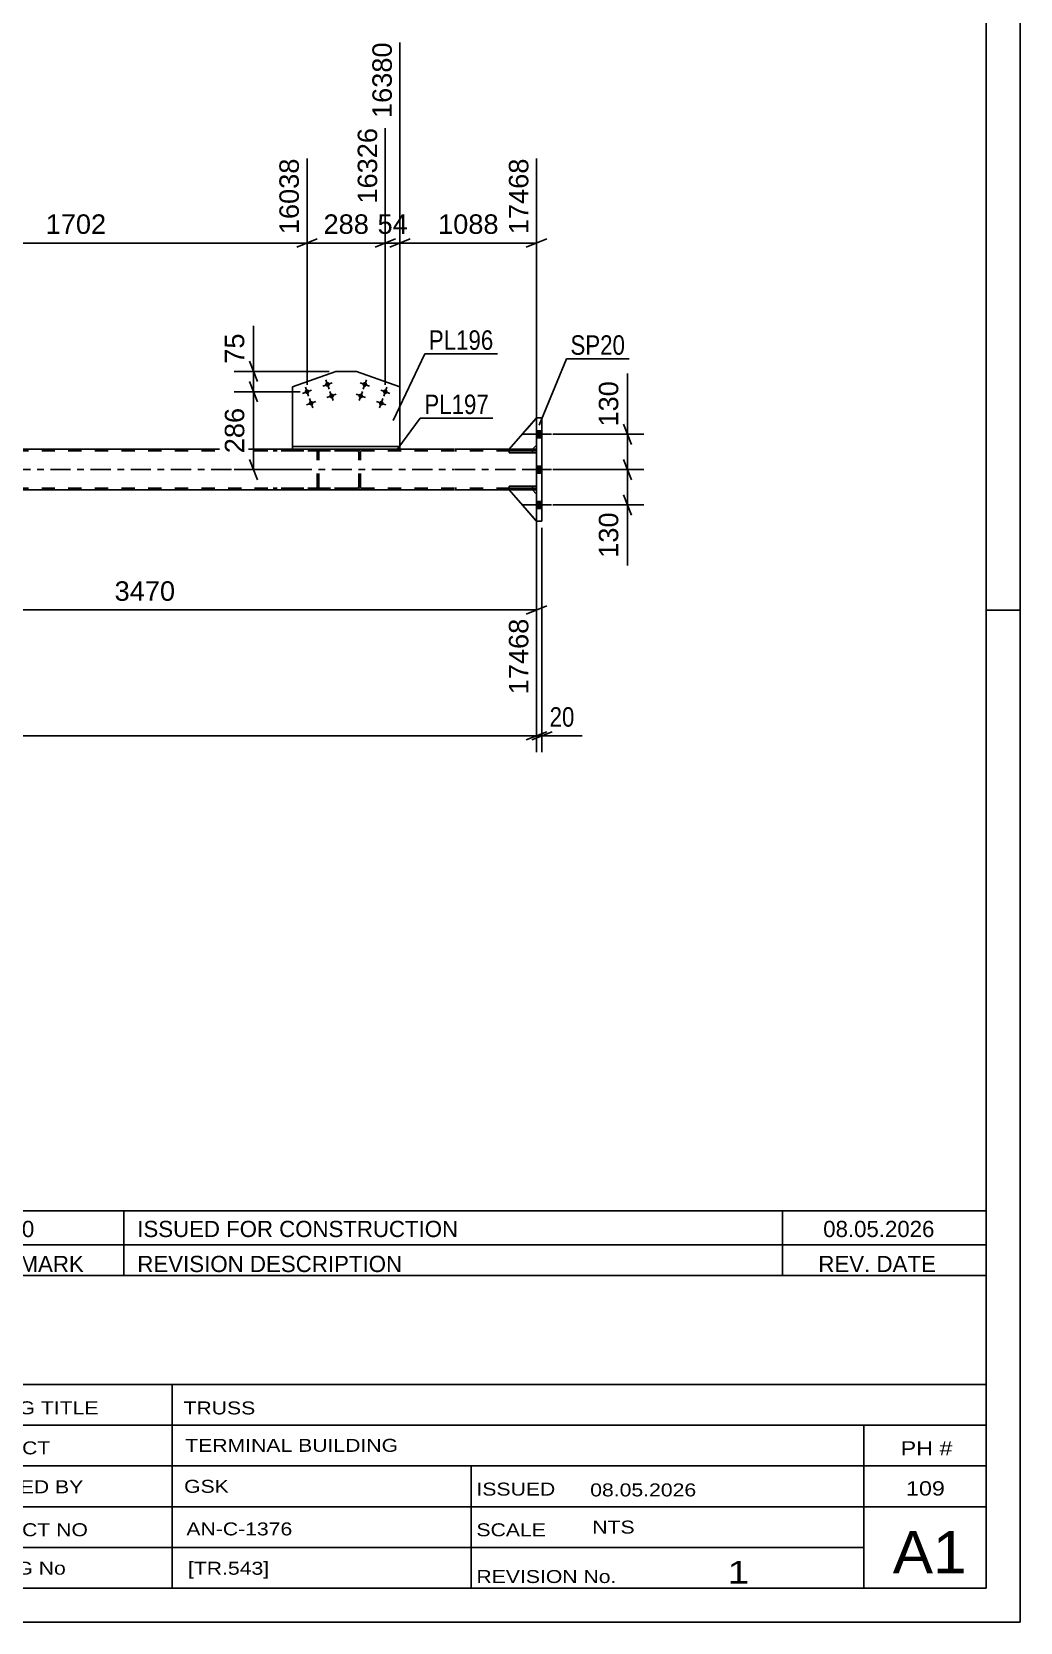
# Model space of a CAD drawing. Header units: millimetres. Extents: x -65 to 776, y -395 to 199.
# Drawn here: x 630.7 to 776.3, y -394.6 to -160.4 of the extents above; entities that cross this region are included whole.
import ezdxf

# ---------------------------------------------------------------- set-up
doc = ezdxf.new("R2010")
doc.units = ezdxf.units.MM
doc.linetypes.add('DXK_LINE_DOT2', pattern=[3.9198, 1.9599, -1.9599])
doc.linetypes.add('DXK_LINE_DOT3', pattern=[5.9187, 2.979, -0.9799, 0.9799, -0.9799])
doc.styles.add('Arial', font='ARIAL.TTF', dxfattribs={"height": 0.2})
doc.styles.add('Arial Narrow', font='ARIALN.TTF', dxfattribs={"height": 0.2})

# ---------------------------------------------------------------- blocks, each defined once
blk = doc.blocks.new('Unknown-318465366-1115')
at = {"color": 5, "linetype": 'Continuous'}
for p, q in [((776.28, -394.56), (776.28, 199.44)), ((771.28, -389.56), (771.28, 194.44)), ((776.28, -245.56), (771.28, -245.56)), ((-59.72, -389.56), (771.28, -389.56)), ((-64.72, -394.56), (776.28, -394.56))]:
    blk.add_line(p, q, dxfattribs=at)
blk = doc.blocks.new('Part-318465366-8159 - 8017')
at = {"color": 7, "linetype": 'DXK_LINE_DOT2'}
for p, q in [((705.06, -227.31), (701.06, -227.31)), ((701.06, -227.31), (701.06, -227.63)), ((701.06, -227.63), (705.06, -227.63)), ((704.46, -227.63), (704.46, -227.31)), ((705.06, -227.63), (705.06, -227.31)), ((705.06, -227.31), (705.06, -227.63))]:
    blk.add_line(p, q, dxfattribs=at)
blk = doc.blocks.new('Bolt-318465366-8194 - 8017')
at = {"linetype": 'Continuous'}
for points in [[(705.06, -219.15), (705.06, -220.19), (705.86, -220.19), (705.86, -219.15)], [(705.06, -219.15), (705.06, -220.19), (705.86, -220.19), (705.86, -219.15)], [(705.06, -219.15), (705.06, -220.19), (705.86, -220.19), (705.86, -219.15)], [(705.06, -224.35), (705.06, -225.39), (705.86, -225.39), (705.86, -224.35)], [(705.06, -224.35), (705.06, -225.39), (705.86, -225.39), (705.86, -224.35)], [(705.06, -229.55), (705.06, -230.59), (705.86, -230.59), (705.86, -229.55)], [(705.06, -229.55), (705.06, -230.59), (705.86, -230.59), (705.86, -229.55)], [(705.06, -229.55), (705.06, -230.59), (705.86, -230.59), (705.86, -229.55)]]:
    blk.add_hatch(color=1, dxfattribs=at).paths.add_polyline_path(points)
at = {"color": 1, "linetype": 'Continuous'}
for p, q in [((707.26, -219.67), (703.06, -219.67)), ((707.26, -219.67), (703.06, -219.67)), ((707.26, -219.67), (703.06, -219.67)), ((705.86, -219.15), (705.06, -219.15)), ((705.86, -219.15), (705.06, -219.15)), ((705.86, -219.15), (705.06, -219.15)), ((705.86, -220.19), (705.06, -220.19)), ((705.86, -220.19), (705.06, -220.19)), ((705.86, -220.19), (705.06, -220.19)), ((705.86, -224.35), (705.06, -224.35)), ((705.86, -224.35), (705.06, -224.35)), ((707.26, -224.87), (703.06, -224.87)), ((707.26, -224.87), (703.06, -224.87)), ((705.86, -225.39), (705.06, -225.39)), ((705.86, -225.39), (705.06, -225.39)), ((707.26, -230.07), (703.06, -230.07)), ((707.26, -230.07), (703.06, -230.07)), ((707.26, -230.07), (703.06, -230.07)), ((705.86, -229.55), (705.06, -229.55)), ((705.86, -229.55), (705.06, -229.55)), ((705.86, -229.55), (705.06, -229.55)), ((705.86, -230.59), (705.06, -230.59)), ((705.86, -230.59), (705.06, -230.59)), ((705.86, -230.59), (705.06, -230.59))]:
    blk.add_line(p, q, dxfattribs=at)
blk = doc.blocks.new('Bolt-318465366-8074 - 8017')
at = {"linetype": 'Continuous'}
for points in [[(680.12, -212.46, -1), (679.44, -212.22, -1)], [(683.14, -213.53, -1), (682.46, -213.29, -1)], [(679.52, -214.15, -1), (678.84, -213.91, -1)], [(682.54, -215.22, -1), (681.86, -214.98, -1)]]:
    blk.add_hatch(color=1, dxfattribs=at).paths.add_polyline_path(points)
at = {"color": 1, "linetype": 'Continuous'}
for p, q in [((680.46, -212.58), (679.1, -212.1)), ((680.02, -211.66), (679.54, -213.02)), ((683.04, -212.73), (682.56, -214.09)), ((679.86, -214.27), (678.5, -213.79)), ((679.42, -213.36), (678.94, -214.71)), ((682.88, -215.34), (681.52, -214.86)), ((682.44, -214.43), (681.96, -215.78)), ((683.48, -213.65), (682.12, -213.17))]:
    blk.add_line(p, q, dxfattribs=at)
blk = doc.blocks.new('Bolt-318465366-8075 - 8017')
at = {"linetype": 'Continuous'}
for points in [[(671.61, -213.29, -1), (670.93, -213.53, -1)], [(674.63, -212.22, -1), (673.95, -212.46, -1)], [(672.21, -214.98, -1), (671.54, -215.22, -1)], [(675.23, -213.91, -1), (674.55, -214.15, -1)]]:
    blk.add_hatch(color=1, dxfattribs=at).paths.add_polyline_path(points)
at = {"color": 1, "linetype": 'Continuous'}
for p, q in [((671.03, -212.73), (671.51, -214.09)), ((674.97, -212.1), (673.61, -212.58)), ((674.05, -211.66), (674.53, -213.02)), ((671.95, -213.17), (670.59, -213.65)), ((672.55, -214.86), (671.2, -215.34)), ((671.63, -214.43), (672.12, -215.78)), ((675.57, -213.79), (674.21, -214.27)), ((674.65, -213.36), (675.13, -214.71))]:
    blk.add_line(p, q, dxfattribs=at)
blk = doc.blocks.new('Part-318465366-8080 - 8017')
at = {"color": 2, "linetype": 'Continuous'}
for p, q in [((684.96, -221.47), (669.11, -221.47)), ((669.11, -221.87), (669.11, -221.47)), ((684.96, -221.87), (669.11, -221.87)), ((684.96, -221.47), (684.96, -221.87)), ((684.96, -221.47), (684.96, -221.47)), ((684.96, -221.87), (684.96, -221.87))]:
    blk.add_line(p, q, dxfattribs=at)
at = {"color": 7, "linetype": 'DXK_LINE_DOT2'}
for p, q in [((669.11, -221.47), (669.11, -221.87)), ((684.96, -221.87), (684.96, -221.47))]:
    blk.add_line(p, q, dxfattribs=at)
blk = doc.blocks.new('Part-318465366-8085 - 8017')
at = {"color": 2, "linetype": 'Continuous'}
for p, q in [((669.11, -212.69), (675.52, -210.42)), ((675.52, -210.42), (678.55, -210.42)), ((678.55, -210.42), (684.96, -212.69)), ((669.11, -221.47), (669.11, -212.69)), ((684.96, -212.69), (684.96, -221.47))]:
    blk.add_line(p, q, dxfattribs=at)
at = {"color": 7, "linetype": 'DXK_LINE_DOT2'}
blk.add_line((684.96, -221.47), (669.11, -221.47), dxfattribs=at)
blk = doc.blocks.new('Part-318465366-8224 - 8017')
at = {"color": 2, "linetype": 'Continuous'}
for p, q in [((704.46, -227.87), (701.06, -227.87)), ((701.06, -227.87), (705.06, -232.47)), ((705.06, -228.47), (704.46, -227.87))]:
    blk.add_line(p, q, dxfattribs=at)
at = {"color": 7, "linetype": 'DXK_LINE_DOT2'}
blk.add_line((705.06, -232.47), (705.06, -228.47), dxfattribs=at)
blk = doc.blocks.new('Part-318465366-8165 - 8017')
at = {"color": 7, "linetype": 'DXK_LINE_DOT2'}
for p, q in [((678.63, -221.87), (666.27, -221.87)), ((678.63, -222.11), (666.27, -222.11)), ((672.79, -222.16), (672.75, -222.35)), ((672.75, -227.39), (672.75, -222.35)), ((673.01, -222.35), (673.03, -222.26)), ((673.01, -227.39), (673.01, -222.35)), ((673.03, -222.26), (673.08, -222.18)), ((673.26, -221.87), (673.07, -221.9)), ((673.08, -222.18), (673.16, -222.13)), ((673.16, -222.13), (673.26, -222.11)), ((678.82, -221.9), (678.63, -221.87)), ((678.63, -222.11), (678.72, -222.13)), ((678.72, -222.13), (678.81, -222.18)), ((678.81, -222.18), (678.86, -222.26)), ((678.86, -222.26), (678.88, -222.35)), ((678.88, -227.39), (678.88, -222.35)), ((679.14, -222.35), (679.1, -222.16)), ((679.14, -227.39), (679.14, -222.35)), ((678.63, -227.63), (666.27, -227.63)), ((678.63, -227.87), (666.27, -227.87)), ((672.75, -227.39), (672.79, -227.57)), ((673.03, -227.48), (673.01, -227.39)), ((673.08, -227.56), (673.03, -227.48)), ((673.07, -227.83), (673.26, -227.87)), ((673.16, -227.61), (673.08, -227.56)), ((673.26, -227.63), (673.16, -227.61)), ((678.72, -227.61), (678.63, -227.63)), ((678.63, -227.87), (678.82, -227.83)), ((678.81, -227.56), (678.72, -227.61)), ((678.86, -227.48), (678.81, -227.56)), ((678.88, -227.39), (678.86, -227.48)), ((679.1, -227.57), (679.14, -227.39))]:
    blk.add_line(p, q, dxfattribs=at)
for centre, start, end in [((673.24, -222.37), 110.7583, 155.68), ((678.65, -222.37), 24.32, 69.2417), ((673.24, -227.37), 204.32, 249.2417), ((678.65, -227.37), 290.7583, 335.68)]:
    blk.add_arc(centre, 0.496, start, end, dxfattribs=at)
blk = doc.blocks.new('Part-318465366-8146 - 8017')
at = {"color": 7, "linetype": 'DXK_LINE_DOT2'}
for p, q in [((692.96, -222.11), (29.77, -222.11)), ((684.96, -221.87), (669.11, -221.87)), ((705.06, -222.11), (693.06, -222.11)), ((704.46, -221.87), (701.06, -221.87)), ((705.06, -221.87), (705.06, -227.87)), ((705.06, -221.87), (705.06, -227.73)), ((692.96, -227.63), (29.77, -227.63)), ((705.06, -227.63), (693.06, -227.63)), ((704.46, -227.87), (701.06, -227.87)), ((705.06, -227.83), (705.06, -227.73)), ((705.06, -227.87), (705.06, -227.83))]:
    blk.add_line(p, q, dxfattribs=at)
at = {"color": 2, "linetype": 'Continuous'}
for p, q in [((669.11, -221.87), (603.2, -221.87)), ((692.96, -221.87), (684.96, -221.87)), ((701.06, -221.87), (693.06, -221.87)), ((704.46, -221.87), (705.06, -221.87)), ((692.96, -227.87), (594.91, -227.87)), ((701.06, -227.87), (693.06, -227.87)), ((705.06, -227.87), (704.46, -227.87))]:
    blk.add_line(p, q, dxfattribs=at)
at = {"color": 7, "linetype": 'DXK_LINE_DOT3'}
for p, q in [((29.77, -224.87), (692.96, -224.87)), ((693.06, -224.87), (705.06, -224.87))]:
    blk.add_line(p, q, dxfattribs=at)
blk = doc.blocks.new('Part-318465366-8157 - 8017')
at = {"color": 2, "linetype": 'Continuous'}
for p, q in [((701.06, -227.63), (701.06, -227.31)), ((701.06, -227.31), (705.06, -227.31)), ((705.06, -227.63), (701.06, -227.63)), ((705.06, -227.63), (705.06, -227.31))]:
    blk.add_line(p, q, dxfattribs=at)
at = {"color": 7, "linetype": 'DXK_LINE_DOT2'}
for p, q in [((704.46, -227.63), (704.46, -227.31)), ((705.06, -227.31), (705.06, -227.63))]:
    blk.add_line(p, q, dxfattribs=at)
blk = doc.blocks.new('Part-318465366-8207 - 8017')
at = {"color": 2, "linetype": 'Continuous'}
for p, q in [((705.06, -217.27), (705.06, -217.27)), ((705.06, -232.47), (705.06, -217.27)), ((705.86, -217.27), (705.06, -217.27)), ((705.86, -217.27), (705.86, -217.27)), ((705.86, -217.27), (705.86, -232.47)), ((705.06, -232.47), (705.06, -232.47)), ((705.06, -232.47), (705.86, -232.47)), ((705.86, -232.47), (705.86, -232.47))]:
    blk.add_line(p, q, dxfattribs=at)
at = {"color": 7, "linetype": 'DXK_LINE_DOT2'}
for p, q in [((705.06, -232.47), (705.06, -217.27)), ((705.86, -232.47), (705.86, -217.27))]:
    blk.add_line(p, q, dxfattribs=at)
blk = doc.blocks.new('Part-318465366-8217 - 8017')
at = {"color": 2, "linetype": 'Continuous'}
for p, q in [((701.06, -222.43), (701.06, -222.11)), ((701.06, -222.11), (705.06, -222.11)), ((705.06, -222.43), (705.06, -222.11)), ((705.06, -222.43), (701.06, -222.43))]:
    blk.add_line(p, q, dxfattribs=at)
at = {"color": 7, "linetype": 'DXK_LINE_DOT2'}
for p, q in [((704.46, -222.43), (704.46, -222.11)), ((705.06, -222.11), (705.06, -222.43))]:
    blk.add_line(p, q, dxfattribs=at)
blk = doc.blocks.new('Part-318465366-8225 - 8017')
at = {"color": 7, "linetype": 'DXK_LINE_DOT2'}
for p, q in [((704.46, -227.87), (701.06, -227.87)), ((701.06, -227.87), (705.06, -232.47)), ((705.06, -228.47), (704.46, -227.87)), ((705.06, -232.47), (705.06, -228.47))]:
    blk.add_line(p, q, dxfattribs=at)
blk = doc.blocks.new('Part-318465366-8226 - 8017')
at = {"color": 2, "linetype": 'Continuous'}
for p, q in [((701.06, -221.87), (705.06, -217.27)), ((704.46, -221.87), (701.06, -221.87)), ((705.06, -221.27), (704.46, -221.87))]:
    blk.add_line(p, q, dxfattribs=at)
at = {"color": 7, "linetype": 'DXK_LINE_DOT2'}
blk.add_line((705.06, -217.27), (705.06, -221.27), dxfattribs=at)
blk = doc.blocks.new('Part-318465366-8227 - 8017')
at = {"color": 7, "linetype": 'DXK_LINE_DOT2'}
for p, q in [((701.06, -221.87), (705.06, -217.27)), ((705.06, -217.27), (705.06, -221.27)), ((704.46, -221.87), (701.06, -221.87)), ((705.06, -221.27), (704.46, -221.87))]:
    blk.add_line(p, q, dxfattribs=at)
blk = doc.blocks.new('Part-318465366-8268 - 8017')
at = {"color": 7, "linetype": 'DXK_LINE_DOT2'}
for p, q in [((705.06, -222.11), (701.06, -222.11)), ((701.06, -222.11), (701.06, -222.43)), ((704.46, -222.43), (704.46, -222.11)), ((705.06, -222.43), (705.06, -222.11)), ((705.06, -222.11), (705.06, -222.43)), ((701.06, -222.43), (705.06, -222.43))]:
    blk.add_line(p, q, dxfattribs=at)
blk = doc.blocks.new('StraightDimension-318465366-14234 - 8017')
at = {"color": 7, "linetype": 'Continuous'}
for p, q in [((705.06, -233.47), (705.06, -266.47)), ((29.77, -264.07), (705.06, -264.07)), ((703.56, -264.67), (706.56, -263.47))]:
    blk.add_line(p, q, dxfattribs=at)
blk = doc.blocks.new('StraightDimension-318465366-8599 - 8017')
at = {"color": 7, "linetype": 'Continuous'}
for p, q in [((684.96, -220.47), (684.96, -162)), ((682.8, -212.41), (682.8, -174.6)), ((681.3, -192.12), (684.3, -190.92)), ((682.8, -191.52), (684.96, -191.52)), ((686.46, -190.92), (683.46, -192.12))]:
    blk.add_line(p, q, dxfattribs=at)
at = {"color": 0, "linetype": 'Continuous'}
blk.add_wipeout([(684.36, -161.4), (680.16, -161.4), (680.16, -173.72), (684.36, -173.72)], dxfattribs=at)
at = {"color": 0}
blk.add_wipeout([(686.7, -190.77), (686.7, -186.57), (681.06, -186.57), (681.06, -190.77)], dxfattribs=at)
at = {"color": 3, "linetype": 'Continuous', "style": 'Arial'}
blk.add_text('16380', height=2.865, rotation=90.0002, dxfattribs=at).set_placement((683.76, -173.12))
at = {"color": 3, "style": 'Arial'}
blk.add_text('54', height=2.865, dxfattribs=at).set_placement((681.66, -190.17))
blk = doc.blocks.new('StraightDimension-318465366-8639 - 8017')
at = {"color": 7, "linetype": 'Continuous'}
for p, q in [((589.71, -229.27), (589.71, -257.96)), ((705.06, -227.47), (705.06, -257.96)), ((591.21, -244.94), (588.21, -246.14)), ((589.71, -245.54), (705.06, -245.54)), ((703.56, -246.14), (706.56, -244.94))]:
    blk.add_line(p, q, dxfattribs=at)
at = {"color": 0}
blk.add_wipeout([(652.44, -244.79), (652.44, -240.59), (642.34, -240.59), (642.34, -244.79)], dxfattribs=at)
at = {"color": 0, "linetype": 'Continuous'}
blk.add_wipeout([(704.46, -246.24), (700.26, -246.24), (700.26, -258.56), (704.46, -258.56)], dxfattribs=at)
at = {"color": 3, "style": 'Arial'}
blk.add_text('3470', height=2.865, dxfattribs=at).set_placement((642.94, -244.19))
at = {"color": 3, "linetype": 'Continuous', "style": 'Arial'}
blk.add_text('17468', height=2.865, rotation=90.0002, dxfattribs=at).set_placement((703.86, -257.96))
blk = doc.blocks.new('StraightDimension-318465366-8583 - 8017')
at = {"color": 7, "linetype": 'Continuous'}
for p, q in [((603.2, -220.47), (603.2, -162)), ((671.27, -212.41), (671.27, -179.1)), ((604.7, -190.92), (601.7, -192.12)), ((603.2, -191.52), (671.27, -191.52)), ((669.77, -192.12), (672.77, -190.92))]:
    blk.add_line(p, q, dxfattribs=at)
at = {"color": 0, "linetype": 'Continuous'}
blk.add_wipeout([(670.67, -178.5), (666.47, -178.5), (666.47, -190.82), (670.67, -190.82)], dxfattribs=at)
at = {"color": 0}
blk.add_wipeout([(642.29, -190.77), (642.29, -186.57), (632.19, -186.57), (632.19, -190.77)], dxfattribs=at)
at = {"color": 3, "linetype": 'Continuous', "style": 'Arial'}
blk.add_text('16038', height=2.865, rotation=90.0002, dxfattribs=at).set_placement((670.07, -190.22))
at = {"color": 3, "style": 'Arial'}
blk.add_text('1702', height=2.865, dxfattribs=at).set_placement((632.79, -190.17))
blk = doc.blocks.new('StraightDimension-318465366-8590 - 8017')
at = {"color": 7, "linetype": 'Continuous'}
for p, q in [((682.8, -212.41), (682.8, -174.6)), ((671.27, -212.41), (671.27, -179.1)), ((669.77, -192.12), (672.77, -190.92)), ((671.27, -191.52), (682.8, -191.52)), ((684.3, -190.92), (681.3, -192.12))]:
    blk.add_line(p, q, dxfattribs=at)
at = {"color": 0}
blk.add_wipeout([(680.97, -190.77), (680.97, -186.57), (673.1, -186.57), (673.1, -190.77)], dxfattribs=at)
at = {"color": 0, "linetype": 'Continuous'}
blk.add_wipeout([(682.2, -174), (678, -174), (678, -186.32), (682.2, -186.32)], dxfattribs=at)
at = {"color": 3, "linetype": 'Continuous', "style": 'Arial'}
blk.add_text('16326', height=2.865, rotation=90.0002, dxfattribs=at).set_placement((681.6, -185.72))
at = {"color": 3, "style": 'Arial'}
blk.add_text('288', height=2.865, dxfattribs=at).set_placement((673.7, -190.17))
blk = doc.blocks.new('StraightDimension-318465366-8606 - 8017')
at = {"color": 7, "linetype": 'Continuous'}
for p, q in [((684.96, -220.47), (684.96, -162)), ((705.06, -220.87), (705.06, -179.1)), ((686.46, -190.92), (683.46, -192.12)), ((684.96, -191.52), (705.06, -191.52)), ((703.56, -192.12), (706.56, -190.92))]:
    blk.add_line(p, q, dxfattribs=at)
at = {"color": 0}
blk.add_wipeout([(700.06, -190.77), (700.06, -186.57), (689.97, -186.57), (689.97, -190.77)], dxfattribs=at)
at = {"color": 0, "linetype": 'Continuous'}
blk.add_wipeout([(704.46, -178.5), (700.26, -178.5), (700.26, -190.82), (704.46, -190.82)], dxfattribs=at)
at = {"color": 3, "linetype": 'Continuous', "style": 'Arial'}
blk.add_text('17468', height=2.865, rotation=90.0002, dxfattribs=at).set_placement((703.86, -190.22))
at = {"color": 3, "style": 'Arial'}
blk.add_text('1088', height=2.865, dxfattribs=at).set_placement((690.57, -190.17))
blk = doc.blocks.new('StraightDimension-318465366-8777 - 8017')
at = {"color": 7, "linetype": 'Continuous'}
for p, q in [((662.78, -211.91), (663.98, -214.91)), ((670.27, -213.41), (660.53, -213.41)), ((663.38, -224.87), (663.38, -213.41)), ((663.98, -226.37), (662.78, -223.37)), ((670.27, -224.87), (660.53, -224.87))]:
    blk.add_line(p, q, dxfattribs=at)
at = {"color": 0}
blk.add_wipeout([(662.63, -215.2), (658.43, -215.2), (658.43, -223.07), (662.63, -223.07)], dxfattribs=at)
at = {"color": 3, "style": 'Arial'}
blk.add_text('286', height=2.865, rotation=90.0002, dxfattribs=at).set_placement((662.03, -222.47))
blk = doc.blocks.new('StraightDimension-318465366-8793 - 8017')
at = {"color": 7, "linetype": 'Continuous'}
for p, q in [((674.52, -210.42), (660.53, -210.42)), ((662.78, -208.92), (663.98, -211.92)), ((663.38, -213.41), (663.38, -210.42)), ((663.98, -214.91), (662.78, -211.91)), ((670.27, -213.41), (660.53, -213.41))]:
    blk.add_line(p, q, dxfattribs=at)
at = {"color": 0}
blk.add_wipeout([(662.63, -204.24), (658.43, -204.24), (658.43, -209.89), (662.63, -209.89)], dxfattribs=at)
at = {"color": 7, "linetype": 'Continuous'}
blk.add_line((663.38, -210.42), (663.38, -203.72), dxfattribs=at)
blk.add_line((663.38, -210.42), (663.38, -203.72), dxfattribs=at)
at = {"color": 3, "style": 'Arial'}
blk.add_text('75', height=2.865, rotation=90.0002, dxfattribs=at).set_placement((662.03, -209.29))
blk = doc.blocks.new('StraightDimension-318465366-8912 - 8017')
at = {"color": 7, "linetype": 'Continuous'}
for p, q in [((707.49, -219.67), (720.85, -219.67)), ((717.85, -218.17), (719.05, -221.17)), ((718.45, -224.87), (718.45, -219.67)), ((719.05, -226.37), (717.85, -223.37)), ((707.49, -224.87), (720.85, -224.87))]:
    blk.add_line(p, q, dxfattribs=at)
at = {"color": 0}
blk.add_wipeout([(717.7, -211.27), (713.5, -211.27), (713.5, -219.14), (717.7, -219.14)], dxfattribs=at)
at = {"color": 7, "linetype": 'Continuous'}
blk.add_line((718.45, -219.67), (718.45, -210.75), dxfattribs=at)
blk.add_line((718.45, -219.67), (718.45, -210.75), dxfattribs=at)
at = {"color": 3, "style": 'Arial'}
blk.add_text('130', height=2.865, rotation=90.0002, dxfattribs=at).set_placement((717.1, -218.54))
blk = doc.blocks.new('StraightDimension-318465366-8922 - 8017')
at = {"color": 7, "linetype": 'Continuous'}
for p, q in [((717.85, -223.37), (719.05, -226.37)), ((707.49, -224.87), (720.85, -224.87)), ((718.45, -230.07), (718.45, -224.87)), ((719.05, -231.57), (717.85, -228.57)), ((707.49, -230.07), (720.85, -230.07))]:
    blk.add_line(p, q, dxfattribs=at)
at = {"color": 0}
blk.add_wipeout([(717.7, -230.59), (713.5, -230.59), (713.5, -238.46), (717.7, -238.46)], dxfattribs=at)
at = {"color": 7, "linetype": 'Continuous'}
blk.add_line((718.45, -230.07), (718.45, -238.99), dxfattribs=at)
blk.add_line((718.45, -230.07), (718.45, -238.99), dxfattribs=at)
at = {"color": 3, "style": 'Arial'}
blk.add_text('130', height=2.865, rotation=90.0002, dxfattribs=at).set_placement((717.1, -237.86))
blk = doc.blocks.new('StraightDimension-318465366-14233 - 8017')
at = {"color": 7, "linetype": 'Continuous'}
for p, q in [((705.06, -233.47), (705.06, -266.47)), ((705.86, -233.47), (705.86, -266.47)), ((703.56, -264.67), (706.56, -263.47)), ((707.36, -263.47), (704.36, -264.67)), ((705.06, -264.07), (705.86, -264.07))]:
    blk.add_line(p, q, dxfattribs=at)
at = {"color": 0}
blk.add_wipeout([(711.24, -263.32), (711.24, -259.12), (706.39, -259.12), (706.39, -263.32)], dxfattribs=at)
at = {"color": 7, "linetype": 'Continuous'}
blk.add_line((705.86, -264.07), (711.77, -264.07), dxfattribs=at)
blk.add_line((705.86, -264.07), (711.77, -264.07), dxfattribs=at)
at = {"color": 3, "style": 'Arial Narrow'}
blk.add_text('20', height=2.863, dxfattribs=at).set_placement((706.99, -262.72))
blk = doc.blocks.new('Unknown-318465366-14519')
at = {"color": 7, "linetype": 'Continuous'}
for p, q in [((611.28, -343.51), (611.28, -389.56)), ((611.28, -343.51), (771.28, -343.51)), ((771.28, -343.56), (771.28, -389.56)), ((611.28, -359.56), (771.28, -359.56)), ((651.42, -359.56), (651.42, -389.56)), ((611.28, -365.56), (771.28, -365.56)), ((753.28, -389.51), (753.28, -365.51)), ((611.28, -371.56), (771.28, -371.56)), ((695.42, -371.56), (695.42, -389.56)), ((611.28, -377.56), (771.28, -377.56)), ((611.28, -383.56), (753.28, -383.56)), ((611.28, -389.56), (771.28, -389.56))]:
    blk.add_line(p, q, dxfattribs=at)
at = {"color": 7, "style": 'Arial Narrow'}
for s, height, width, p in [('DRAWING TITLE', 1.9089, 1.425378, (616.16, -363.95)), ('TRUSS', 1.909, 1.425378, (653.09, -363.97)), ('TERMINAL BUILDING', 1.9089, 1.425378, (653.34, -369.48)), ('CONTRACT', 1.909, 1.425378, (616.16, -369.85)), ('MODELLED BY', 1.9089, 1.425378, (616.16, -375.58)), ('GSK', 1.909, 1.425378, (653.17, -375.51)), ('ISSUED', 1.909, 1.425378, (696.22, -375.92)), ('08.05.2026', 1.909, 1.425378, (712.97, -376.04)), ('CONTRACT NO', 1.9089, 1.425378, (616.16, -381.9)), ('AN-C-1376', 1.909, 1.425378, (653.51, -381.78)), ('SCALE', 1.909, 1.425378, (696.22, -381.91)), ('A1', 6.204, 1.25, (757.52, -387.36)), ('DRAWING No', 1.909, 1.425378, (615.84, -387.56)), ('[TR.543]', 1.909, 1.425378, (653.74, -387.57)), ('1', 3.34, 1.5, (733.19, -388.88)), ('REVISION No.', 1.9089, 1.425378, (696.22, -388.79))]:
    blk.add_text(s, height=height, dxfattribs=dict(at, width=width)).set_placement(p)
at = {"color": 7, "linetype": 'Continuous', "style": 'Arial Narrow'}
for s, height, width, p in [('PH #', 2.1, 1.42538, (758.68, -370.01)), ('109', 2.1, 1.42538, (759.47, -375.91)), ('NTS', 1.909, 1.425378, (713.28, -381.51))]:
    blk.add_text(s, height=height, dxfattribs=dict(at, width=width)).set_placement(p)
blk = doc.blocks.new('Unknown-318465366-14522')
at = {"color": 7, "linetype": 'Continuous'}
for p, q in [((611.28, -334.01), (771.28, -334.01)), ((771.28, -334.01), (611.28, -334.01)), ((611.28, -334.01), (611.28, -339.01)), ((620.28, -334.01), (620.28, -339.01)), ((644.28, -334.01), (644.28, -339.01)), ((741.28, -334.01), (741.28, -339.01)), ((771.28, -334.01), (771.28, -339.01)), ((611.28, -339.01), (771.28, -339.01)), ((611.28, -339.01), (611.28, -343.51)), ((611.28, -339.01), (771.28, -339.01)), ((620.28, -339.01), (620.28, -343.51)), ((644.28, -339.01), (644.28, -343.51)), ((741.28, -339.01), (741.28, -343.51)), ((771.28, -339.01), (771.28, -343.51)), ((771.28, -343.51), (611.28, -343.51))]:
    blk.add_line(p, q, dxfattribs=at)
at = {"color": 7, "linetype": 'Continuous', "style": 'Arial Narrow'}
for s, height, width, p in [('1', 2.39, 1.196471, (614.44, -337.86)), ('0', 2.39, 1.196471, (629.29, -337.86)), ('ISSUED FOR CONSTRUCTION', 2.3861, 1.196471, (646.28, -337.86)), ('08.05.2026', 2.386, 1.196471, (747.28, -337.86)), ('No', 2.386, 1.2, (612.83, -343.01)), ('REV MARK', 2.386, 1.2, (621.28, -343.01)), ('REVISION DESCRIPTION', 2.3861, 1.2, (646.28, -343.01)), ('REV. DATE', 2.386, 1.2, (746.56, -343.01))]:
    blk.add_text(s, height=height, dxfattribs=dict(at, width=width)).set_placement(p)
blk = doc.blocks.new('Mark-318465366-8076 - 8017')
at = {"color": 0}
blk.add_wipeout([(698.05, -216.7), (698.05, -213.7), (688.55, -213.7), (688.55, -216.7)], dxfattribs=at)
blk.add_wipeout([(698.05, -216.7), (698.05, -213.7), (688.55, -213.7), (688.55, -216.7)], dxfattribs=at)
at = {"color": 30, "linetype": 'Continuous'}
for p, q in [((684.64, -221.75), (687.95, -217.3)), ((687.95, -217.3), (698.65, -217.3))]:
    blk.add_line(p, q, dxfattribs=at)
at = {"color": 3, "style": 'Arial Narrow'}
blk.add_text('PL197', height=2.863, dxfattribs=at).set_placement((688.55, -216.7))
blk = doc.blocks.new('Mark-318465366-8081 - 8017')
at = {"color": 0}
blk.add_wipeout([(698.71, -207.24), (698.71, -204.24), (689.21, -204.24), (689.21, -207.24)], dxfattribs=at)
blk.add_wipeout([(698.71, -207.24), (698.71, -204.24), (689.21, -204.24), (689.21, -207.24)], dxfattribs=at)
at = {"color": 30, "linetype": 'Continuous'}
for p, q in [((683.95, -217.66), (688.61, -207.84)), ((688.61, -207.84), (699.31, -207.84))]:
    blk.add_line(p, q, dxfattribs=at)
at = {"color": 3, "style": 'Arial Narrow'}
blk.add_text('PL196', height=2.863, dxfattribs=at).set_placement((689.21, -207.24))
blk = doc.blocks.new('Mark-318465366-8203 - 8017')
at = {"color": 0}
blk.add_wipeout([(718.1, -207.97), (718.1, -204.97), (710.06, -204.97), (710.06, -207.97)], dxfattribs=at)
blk.add_wipeout([(718.1, -207.97), (718.1, -204.97), (710.06, -204.97), (710.06, -207.97)], dxfattribs=at)
at = {"color": 30, "linetype": 'Continuous'}
for p, q in [((705.47, -218.36), (709.46, -208.57)), ((709.46, -208.57), (718.7, -208.57))]:
    blk.add_line(p, q, dxfattribs=at)
at = {"color": 3, "style": 'Arial Narrow'}
blk.add_text('SP20', height=2.863, dxfattribs=at).set_placement((710.06, -207.97))

msp = doc.modelspace()

# ---------------------------------------------------------------- block references
for name in ['Unknown-318465366-1115', 'Part-318465366-8085 - 8017', 'Bolt-318465366-8075 - 8017', 'Bolt-318465366-8074 - 8017', 'Part-318465366-8226 - 8017', 'Part-318465366-8227 - 8017', 'Part-318465366-8207 - 8017', 'Bolt-318465366-8194 - 8017', 'Part-318465366-8146 - 8017', 'Part-318465366-8165 - 8017', 'Part-318465366-8080 - 8017', 'Part-318465366-8217 - 8017', 'Part-318465366-8268 - 8017', 'Part-318465366-8159 - 8017', 'Part-318465366-8157 - 8017', 'Part-318465366-8224 - 8017', 'Part-318465366-8225 - 8017', 'Unknown-318465366-14522', 'Unknown-318465366-14519']:
    msp.add_blockref(name, (0, 0))

# ---------------------------------------------------------------- next in the draw order: block references
for name in ['StraightDimension-318465366-8599 - 8017', 'StraightDimension-318465366-8583 - 8017', 'StraightDimension-318465366-14234 - 8017']:
    msp.add_blockref(name, (0, 0))

# ---------------------------------------------------------------- next in the draw order: block references
for name in ['StraightDimension-318465366-8590 - 8017', 'StraightDimension-318465366-8639 - 8017']:
    msp.add_blockref(name, (0, 0))

# ---------------------------------------------------------------- next in the draw order: block references
for name in ['StraightDimension-318465366-8606 - 8017', 'StraightDimension-318465366-8777 - 8017']:
    msp.add_blockref(name, (0, 0))

# ---------------------------------------------------------------- next in the draw order: block references
for name in ['StraightDimension-318465366-8793 - 8017', 'StraightDimension-318465366-8912 - 8017', 'Mark-318465366-8076 - 8017']:
    msp.add_blockref(name, (0, 0))

# ---------------------------------------------------------------- next in the draw order: block references
for name in ['Mark-318465366-8081 - 8017', 'Mark-318465366-8203 - 8017', 'StraightDimension-318465366-8922 - 8017']:
    msp.add_blockref(name, (0, 0))

# ---------------------------------------------------------------- next in the draw order: block references
msp.add_blockref('StraightDimension-318465366-14233 - 8017', (0, 0))

doc.saveas('drawing.dxf')
